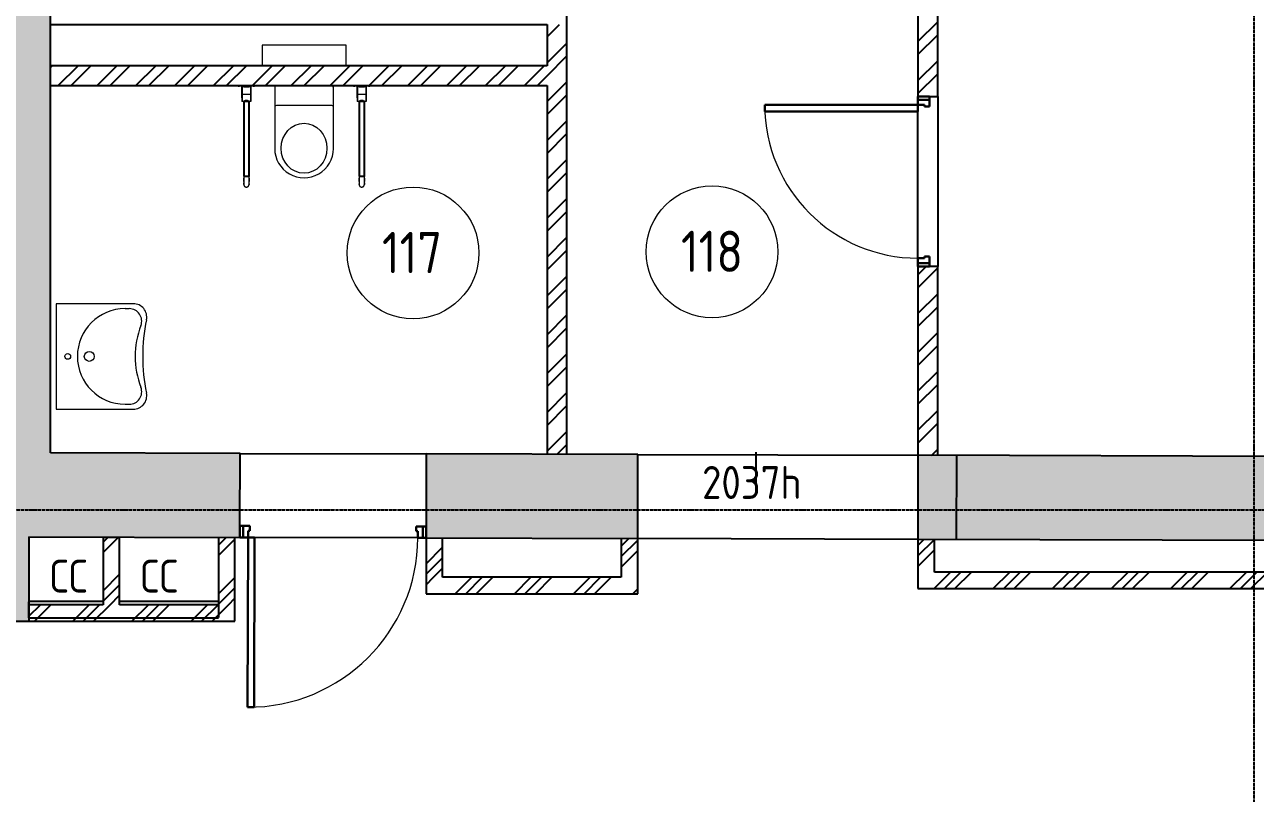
# Model space of a CAD drawing. Header units: millimetres. Extents: x -99936 to 523262, y -63190 to 327013.
# Drawn here: x 11149 to 18618, y 11537 to 16202 of the extents above; entities that cross this region are included whole.
import ezdxf

# ---------------------------------------------------------------- set-up
doc = ezdxf.new("R2010")
doc.units = ezdxf.units.MM
doc.linetypes.add('ADSK_Линия сетки', pattern=[25, 20, -2.5, 0, -2.5])
doc.linetypes.add('ADSK_Сверху', pattern=[4.5, 3, -1.5])
for name, color, linetype, lineweight in [('Аннотация', 7, 'Continuous', 9), ('Двери', 251, 'Continuous', 18), ('Марки помещений', 7, 'Continuous', 20), ('Оборудование', 251, 'Continuous', 18), ('Сантехника', 251, 'Continuous', 18)]:
    doc.layers.add(name, color=color, linetype=linetype, lineweight=lineweight)
for name, color, linetype, lineweight, true_color in [('Линии', 7, 'Continuous', 9, 0x00a600), ('Обобщенные модели', 5, 'Continuous', 18, 0x0000ff), ('Стены внутренние', 5, 'Continuous', 18, 0x0000ff)]:
    doc.layers.add(name, color=color, linetype=linetype, lineweight=lineweight, true_color=true_color)
doc.styles.add('GOST Common_1', font='GOST Common_0.ttf', dxfattribs={"width": 0.9, "height": 200})
doc.styles.add('GOST Common_2', font='GOST Common_0.ttf', dxfattribs={"width": 0.9, "height": 250})
pattern_1 = [(45, (0, 0), (-117.8655, 117.8655), []), (45, (78.58, 0), (-117.8655, 117.8655), [])]
pattern_2 = [(45, (0, 0), (-179.6051, 179.6051), []), (45, (63.5, 0), (0, 359.2102), []), (45, (-63.5, 0), (0, 359.2102), [])]

# ---------------------------------------------------------------- blocks, each defined once
blk = doc.blocks.new('AC_Дверь_Однопольная - Д-21л 1130х2200h-1983160-01 План 1-го этажа маркировочный')
at = {"layer": 'Двери', "lineweight": 30}
for p, q in [((515, 1285), (475, 1285)), ((475, 1285), (475, 255)), ((515, 255), (515, 1285)), ((-545, 255), (-565, 255)), ((-565, 255), (-565, 185)), ((-515, 255), (-545, 255)), ((-545, 255), (-545, 185)), ((-545, 185), (-545, 255)), ((-515, 215), (-515, 255)), ((475, 255), (515, 255)), ((545, 255), (515, 255)), ((515, 255), (515, 215)), ((545, 185), (545, 255)), ((565, 255), (545, 255)), ((545, 255), (545, 185)), ((565, 185), (565, 255)), ((-565, 185), (-545, 185)), ((-545, 185), (-505, 185)), ((-505, 215), (-515, 215)), ((-505, 185), (-505, 215)), ((515, 215), (505, 215)), ((505, 215), (505, 185)), ((505, 185), (545, 185)), ((545, 185), (565, 185))]:
    blk.add_line(p, q, dxfattribs=at)
at = {"layer": 'Двери'}
blk.add_arc((515, 255), 1030, 90, 180, dxfattribs=at)
blk = doc.blocks.new('Туалет подвесной-Moderna R-Laufen - 000 White-2319019-01 План 1-го этажа маркировочный')
at = {"layer": 'Обобщенные модели'}
for p, q in [((-53, 441.8), (-53, 69.9)), ((303, 69.9), (303, 441.8)), ((-43.1, 180.3), (293.1, 180.3))]:
    blk.add_line(p, q, dxfattribs=at)
for centre, radius, start, end in [((125, 441.8), 178, 360, 180), ((-43.1, 190.2), 9.89, 180, 270), ((293.1, 190.2), 9.89, 270, 360), ((-43.1, 69.9), 9.89, 180, 270), ((293.1, 69.9), 9.89, 270, 360)]:
    blk.add_arc(centre, radius, start, end, dxfattribs=at)
blk.add_ellipse((125, 440.8), major_axis=(0, 151.6), ratio=0.916517, dxfattribs=at)
at = {"layer": 'Сантехника'}
for p, q in [((-130, -60), (-130, -185)), ((380, -185), (380, -60)), ((-130, -185), (380, -185))]:
    blk.add_line(p, q, dxfattribs=at)
blk = doc.blocks.new('Раковина МГН Roca Access - 327230000 White-1912145-01 План 1-го этажа маркировочный')
at = {"layer": 'Обобщенные модели'}
for p, q in [((-195, 486.4), (-195, 17.5)), ((-165, 436.6), (-165, 461.6)), ((415, 436.6), (415, 461.6)), ((445, 17.5), (445, 486.4)), ((-195, 17.5), (445, 17.5))]:
    blk.add_line(p, q, dxfattribs=at)
for centre, radius in [((125, 218.8), 30), ((125, 88.1), 17.5)]:
    blk.add_circle(centre, radius, dxfattribs=at)
for centre, radius, start, end in [((-113.9, 486.4), 81.1, 78.35736, 180), ((-89.6, 461.6), 75.4, 68.87981, 180), ((125, 1645.7), 1102.6, 258.35736, 281.64264), ((125, 1017.1), 520.1, 248.87981, 291.12019), ((339.6, 461.6), 75.4, 360, 111.12019), ((363.9, 486.4), 81.1, 0, 101.64264), ((125, 436.6), 290, 180, 360)]:
    blk.add_arc(centre, radius, start, end, dxfattribs=at)
blk = doc.blocks.new('AC_Дверь_Однопольная - Д-19л 1030х2200h-2319549-01 План 1-го этажа маркировочный')
at = {"layer": 'Двери', "lineweight": 30}
for p, q in [((465, 990), (425, 990)), ((425, 990), (425, 60)), ((465, 60), (465, 990)), ((-495, 60), (-515, 60)), ((-515, 60), (-515, -10)), ((-465, 60), (-495, 60)), ((-495, 60), (-495, -10)), ((-495, -10), (-495, 60)), ((-465, 20), (-465, 60)), ((-455, 20), (-465, 20)), ((-455, -10), (-455, 20)), ((425, 60), (465, 60)), ((465, 20), (455, 20)), ((455, 20), (455, -10)), ((495, 60), (465, 60)), ((465, 60), (465, 20)), ((495, -10), (495, 60)), ((515, 60), (495, 60)), ((495, 60), (495, -10)), ((515, -10), (515, 60)), ((-515, -10), (-495, -10)), ((-495, -10), (-455, -10)), ((455, -10), (495, -10)), ((495, -10), (515, -10))]:
    blk.add_line(p, q, dxfattribs=at)
at = {"layer": 'Двери'}
blk.add_arc((465, 60), 930, 90, 180, dxfattribs=at)
blk = doc.blocks.new('Поручень откидной МГН Contina - CNTX70E-2103110-01 План 1-го этажа маркировочный')
at = {"layer": 'Оборудование'}
for p, q in [((12444.8, 15828.2), (12444.8, 15832.2)), ((12444.8, 15828.2), (12453.6, 15828.2)), ((12444.8, 15828.2), (12446, 15828.2)), ((12536, 15828.2), (12453.6, 15828.2)), ((12467.3, 15758.2), (12467.3, 15828.2)), ((12468.5, 15828.2), (12468.5, 15758.2)), ((12468.5, 15780.7), (12521.1, 15780.7)), ((12478.8, 15823.2), (12478.8, 15826.2)), ((12510.8, 15823.2), (12478.8, 15823.2)), ((12510.8, 15826.2), (12510.8, 15823.2)), ((12521.1, 15758.2), (12521.1, 15828.2)), ((12522.3, 15828.2), (12522.3, 15758.2)), ((12536, 15828.2), (12544.8, 15828.2)), ((12543.7, 15828.2), (12544.8, 15828.2)), ((12544.8, 15832.2), (12544.8, 15828.2)), ((12467.3, 15758.2), (12467.3, 15735.7)), ((12468.5, 15735.7), (12467.3, 15735.7)), ((12468.5, 15758.2), (12468.5, 15735.7)), ((12468.5, 15735.7), (12468.5, 15758.2)), ((12478.8, 15735.7), (12468.5, 15735.7)), ((12521.1, 15735.7), (12510.8, 15735.7)), ((12521.1, 15735.7), (12521.1, 15758.2)), ((12521.1, 15758.2), (12521.1, 15735.7)), ((12522.3, 15735.7), (12521.1, 15735.7)), ((12522.3, 15735.7), (12522.3, 15758.2))]:
    blk.add_line(p, q, dxfattribs=at)
at = {"layer": 'Оборудование', "flags": 128}
for points in [[(12480.6, 15828.2), (12480.5, 15828.2), (12480.4, 15828.1), (12480.4, 15828.1), (12480.3, 15828.1), (12480.2, 15828.1), (12480.1, 15828), (12480.1, 15828), (12480, 15828), (12479.9, 15828), (12479.9, 15827.9), (12479.8, 15827.9), (12479.7, 15827.8), (12479.7, 15827.8), (12479.6, 15827.7), (12479.5, 15827.7), (12479.5, 15827.6), (12479.4, 15827.6), (12479.4, 15827.5), (12479.3, 15827.5), (12479.3, 15827.4), (12479.2, 15827.3), (12479.2, 15827.3), (12479.1, 15827.2), (12479.1, 15827.1), (12479, 15827), (12479, 15827), (12479, 15826.9), (12479, 15826.8), (12478.9, 15826.8), (12478.9, 15826.7), (12478.9, 15826.6), (12478.9, 15826.5), (12478.9, 15826.4), (12478.9, 15826.4), (12478.8, 15826.3), (12478.8, 15826.2), (12478.8, 15826.2)], [(12510.8, 15826.2), (12510.8, 15826.3), (12510.8, 15826.3), (12510.8, 15826.4), (12510.8, 15826.5), (12510.8, 15826.6), (12510.8, 15826.7), (12510.8, 15826.7), (12510.7, 15826.8), (12510.7, 15826.9), (12510.7, 15827), (12510.7, 15827), (12510.6, 15827.1), (12510.6, 15827.2), (12510.5, 15827.2), (12510.5, 15827.3), (12510.4, 15827.4), (12510.4, 15827.4), (12510.3, 15827.5), (12510.3, 15827.6), (12510.2, 15827.6), (12510.2, 15827.7), (12510.1, 15827.7), (12510.1, 15827.8), (12510, 15827.8), (12509.9, 15827.9), (12509.9, 15827.9), (12509.8, 15827.9), (12509.7, 15828), (12509.6, 15828), (12509.6, 15828), (12509.5, 15828.1), (12509.4, 15828.1), (12509.3, 15828.1), (12509.3, 15828.1), (12509.2, 15828.1), (12509.1, 15828.2)], [(12478.8, 15282.2), (12478.8, 15280.2), (12478.8, 15278.2), (12478.8, 15276.2), (12478.8, 15274.2), (12478.8, 15272.2), (12478.8, 15270.3), (12478.8, 15268.4), (12478.8, 15266.4), (12478.8, 15264.6), (12478.8, 15262.7), (12478.8, 15260.9), (12478.8, 15259.1), (12478.8, 15257.3), (12478.8, 15255.6), (12478.8, 15253.9), (12478.8, 15252.3), (12478.8, 15250.7), (12478.8, 15249.2), (12478.8, 15247.7), (12478.8, 15246.3), (12478.8, 15244.9), (12478.8, 15243.6), (12478.8, 15242.4), (12478.8, 15241.2), (12478.8, 15240.1), (12478.8, 15239.1), (12478.8, 15238.1), (12478.8, 15237.2), (12478.8, 15236.3), (12478.8, 15235.6), (12478.8, 15234.9), (12478.8, 15234.3), (12478.8, 15233.7), (12478.8, 15233.3), (12478.8, 15232.9), (12478.8, 15232.6), (12478.8, 15232.4), (12478.8, 15232.2), (12478.8, 15232.2), (12478.8, 15232.2)], [(12478.8, 15250.3), (12478.8, 15251.9), (12478.8, 15253.5), (12478.8, 15255.2), (12478.8, 15256.9), (12478.8, 15258.6), (12478.8, 15260.4), (12478.8, 15262.2), (12478.8, 15264.1), (12478.8, 15265.9), (12478.8, 15267.8), (12478.8, 15269.8), (12478.8, 15271.1)], [(12478.8, 15232.2), (12478.8, 15232.2), (12478.8, 15232.3), (12478.8, 15232.5), (12478.8, 15232.8), (12478.8, 15233.2), (12478.8, 15233.6), (12478.8, 15234.1), (12478.8, 15234.7), (12478.8, 15235.4), (12478.8, 15236.1), (12478.8, 15236.9), (12478.8, 15237.8), (12478.8, 15238.8), (12478.8, 15239.8), (12478.8, 15240.9), (12478.8, 15242.1)], [(12510.8, 15237.8), (12510.8, 15238.8), (12510.8, 15239.8), (12510.8, 15240.9), (12510.8, 15242.1), (12510.8, 15243.3), (12510.8, 15244.6), (12510.8, 15245.9), (12510.8, 15247.3), (12510.8, 15248.8), (12510.8, 15250.3), (12510.8, 15251.9), (12510.8, 15253.5), (12510.8, 15255.2), (12510.8, 15256.9), (12510.8, 15258.6), (12510.8, 15260.4), (12510.8, 15262.2), (12510.8, 15264.1), (12510.8, 15265.9), (12510.8, 15267.8), (12510.8, 15269.8), (12510.8, 15271.7), (12510.8, 15273.7), (12510.8, 15275.7), (12510.8, 15277.6), (12510.8, 15279.6), (12510.8, 15281.6), (12510.8, 15282.2)], [(12510.8, 15271.1), (12510.8, 15269.1), (12510.8, 15267.2), (12510.8, 15265.3), (12510.8, 15263.4), (12510.8, 15261.6), (12510.8, 15259.8), (12510.8, 15258), (12510.8, 15256.3), (12510.8, 15254.6), (12510.8, 15253), (12510.8, 15251.4), (12510.8, 15249.8)], [(12478.8, 15232.2), (12478.9, 15231.5), (12478.9, 15230.9), (12479, 15230.3), (12479, 15229.6), (12479.2, 15229), (12479.3, 15228.4), (12479.5, 15227.8), (12479.7, 15227.1), (12479.9, 15226.5), (12480.1, 15225.9), (12480.4, 15225.4), (12480.7, 15224.8), (12481, 15224.2), (12481.3, 15223.7), (12481.6, 15223.1), (12482, 15222.6), (12482.4, 15222.1), (12482.8, 15221.6), (12483.2, 15221.2), (12483.7, 15220.7), (12484.2, 15220.3), (12484.7, 15219.8), (12485.2, 15219.4), (12485.7, 15219.1), (12486.2, 15218.7), (12486.7, 15218.4), (12487.3, 15218.1), (12487.9, 15217.8), (12488.5, 15217.5), (12489, 15217.3), (12489.6, 15217), (12490.3, 15216.8), (12490.9, 15216.7), (12491.5, 15216.5), (12492.1, 15216.4), (12492.8, 15216.3), (12493.4, 15216.2), (12494, 15216.2), (12494.7, 15216.2), (12495.3, 15216.2), (12496, 15216.2), (12496.6, 15216.3), (12497.2, 15216.4), (12497.9, 15216.5), (12498.5, 15216.6), (12499.1, 15216.8), (12499.7, 15216.9), (12500.3, 15217.1), (12500.9, 15217.4), (12501.5, 15217.6), (12502.1, 15217.9), (12502.6, 15218.2), (12503.2, 15218.5), (12503.7, 15218.9), (12504.3, 15219.2), (12504.8, 15219.6), (12505.3, 15220), (12505.7, 15220.5), (12506.2, 15220.9), (12506.6, 15221.4), (12507.1, 15221.9), (12507.5, 15222.3), (12507.9, 15222.9), (12508.2, 15223.4), (12508.6, 15223.9), (12508.9, 15224.5), (12509.2, 15225.1), (12509.4, 15225.6), (12509.7, 15226.2), (12509.9, 15226.8), (12510.1, 15227.4), (12510.3, 15228), (12510.5, 15228.7), (12510.6, 15229.3), (12510.7, 15229.9), (12510.8, 15230.6), (12510.8, 15231.2), (12510.8, 15231.8), (12510.8, 15232.2)], [(12510.8, 15235.9), (12510.8, 15235.1), (12510.8, 15234.5), (12510.8, 15233.9), (12510.8, 15233.5), (12510.8, 15233), (12510.8, 15232.7), (12510.8, 15232.5), (12510.8, 15232.3), (12510.8, 15232.2), (12510.8, 15232.2)], [(12510.8, 15232.2), (12510.8, 15232.2), (12510.8, 15232.3), (12510.8, 15232.5), (12510.8, 15232.8), (12510.8, 15233.2), (12510.8, 15233.6), (12510.8, 15234.1), (12510.8, 15234.7), (12510.8, 15235.4)]]:
    blk.add_lwpolyline(points, dxfattribs=at)
at = {"layer": 'Оборудование'}
blk.add_open_spline([(12510.8, 15735.7), (12510.8, 15735.7), (12510.7, 15735.8), (12510.3, 15736.1), (12509.8, 15736.4), (12509.3, 15736.7), (12508.6, 15737.2), (12508, 15737.6), (12507.5, 15738), (12507, 15738.2), (12506.6, 15738.5), (12506, 15738.8), (12505.1, 15739.3), (12504.2, 15739.8), (12503.6, 15740.1), (12503.2, 15740.3), (12502.9, 15740.4), (12502.6, 15740.5), (12502.2, 15740.7), (12501.5, 15741), (12500.4, 15741.4), (12499.3, 15741.8), (12498.4, 15742), (12497.7, 15742.1), (12497, 15742.2), (12496.1, 15742.3), (12494.8, 15742.3), (12493.6, 15742.3), (12492.7, 15742.2), (12492, 15742.1), (12491.3, 15742), (12490.4, 15741.8), (12489.2, 15741.4), (12488.2, 15741), (12487.5, 15740.7), (12487.1, 15740.5), (12486.8, 15740.4), (12486.5, 15740.3), (12486.1, 15740.1), (12485.4, 15739.8), (12484.6, 15739.3), (12483.7, 15738.8), (12483.1, 15738.5), (12482.7, 15738.2), (12482.2, 15738), (12481.7, 15737.6), (12481.1, 15737.2), (12480.4, 15736.7), (12479.9, 15736.4), (12479.4, 15736.1), (12479, 15735.8), (12478.8, 15735.7), (12478.8, 15735.7)], degree=3, knots=[0, 0, 0, 0, 0.055556, 0.083333, 0.111111, 0.138889, 0.166667, 0.194444, 0.208333, 0.222222, 0.236111, 0.25, 0.277778, 0.305556, 0.319444, 0.326389, 0.333333, 0.340278, 0.347222, 0.361111, 0.388889, 0.416667, 0.430556, 0.444444, 0.458333, 0.472222, 0.5, 0.527778, 0.541667, 0.555556, 0.569444, 0.583333, 0.611111, 0.638889, 0.652778, 0.659722, 0.666667, 0.673611, 0.680556, 0.694444, 0.722222, 0.75, 0.763889, 0.777778, 0.791667, 0.805556, 0.833333, 0.861111, 0.888889, 0.916667, 0.944444, 1, 1, 1, 1], dxfattribs=at)
blk = doc.blocks.new('Поручень откидной МГН Contina - CNTX70E-1916474-01 План 1-го этажа маркировочный')
at = {"layer": 'Оборудование'}
for p, q in [((13144.8, 15828.2), (13144.8, 15832.2)), ((13144.8, 15828.2), (13146, 15828.2)), ((13144.8, 15828.2), (13153.6, 15828.2)), ((13236, 15828.2), (13153.6, 15828.2)), ((13167.3, 15758.2), (13167.3, 15828.2)), ((13168.5, 15828.2), (13168.5, 15758.2)), ((13168.5, 15780.7), (13221.1, 15780.7)), ((13178.8, 15823.2), (13178.8, 15826.2)), ((13210.8, 15823.2), (13178.8, 15823.2)), ((13210.8, 15826.2), (13210.8, 15823.2)), ((13221.1, 15758.2), (13221.1, 15828.2)), ((13222.3, 15828.2), (13222.3, 15758.2)), ((13236, 15828.2), (13244.8, 15828.2)), ((13243.7, 15828.2), (13244.8, 15828.2)), ((13244.8, 15832.2), (13244.8, 15828.2)), ((13167.3, 15758.2), (13167.3, 15735.7)), ((13168.5, 15735.7), (13167.3, 15735.7)), ((13168.5, 15758.2), (13168.5, 15735.7)), ((13168.5, 15735.7), (13168.5, 15758.2)), ((13178.8, 15735.7), (13168.5, 15735.7)), ((13221.1, 15735.7), (13210.8, 15735.7)), ((13221.1, 15735.7), (13221.1, 15758.2)), ((13221.1, 15758.2), (13221.1, 15735.7)), ((13222.3, 15735.7), (13221.1, 15735.7)), ((13222.3, 15735.7), (13222.3, 15758.2))]:
    blk.add_line(p, q, dxfattribs=at)
at = {"layer": 'Оборудование', "flags": 128}
for points in [[(13180.6, 15828.2), (13180.5, 15828.2), (13180.4, 15828.1), (13180.4, 15828.1), (13180.3, 15828.1), (13180.2, 15828.1), (13180.1, 15828), (13180.1, 15828), (13180, 15828), (13179.9, 15828), (13179.9, 15827.9), (13179.8, 15827.9), (13179.7, 15827.8), (13179.7, 15827.8), (13179.6, 15827.7), (13179.5, 15827.7), (13179.5, 15827.6), (13179.4, 15827.6), (13179.4, 15827.5), (13179.3, 15827.5), (13179.3, 15827.4), (13179.2, 15827.3), (13179.2, 15827.3), (13179.1, 15827.2), (13179.1, 15827.1), (13179, 15827), (13179, 15827), (13179, 15826.9), (13179, 15826.8), (13178.9, 15826.8), (13178.9, 15826.7), (13178.9, 15826.6), (13178.9, 15826.5), (13178.9, 15826.4), (13178.9, 15826.4), (13178.8, 15826.3), (13178.8, 15826.2), (13178.8, 15826.2)], [(13210.8, 15826.2), (13210.8, 15826.3), (13210.8, 15826.3), (13210.8, 15826.4), (13210.8, 15826.5), (13210.8, 15826.6), (13210.8, 15826.7), (13210.8, 15826.7), (13210.7, 15826.8), (13210.7, 15826.9), (13210.7, 15827), (13210.7, 15827), (13210.6, 15827.1), (13210.6, 15827.2), (13210.5, 15827.2), (13210.5, 15827.3), (13210.4, 15827.4), (13210.4, 15827.4), (13210.3, 15827.5), (13210.3, 15827.6), (13210.2, 15827.6), (13210.2, 15827.7), (13210.1, 15827.7), (13210.1, 15827.8), (13210, 15827.8), (13209.9, 15827.9), (13209.9, 15827.9), (13209.8, 15827.9), (13209.7, 15828), (13209.6, 15828), (13209.6, 15828), (13209.5, 15828.1), (13209.4, 15828.1), (13209.3, 15828.1), (13209.3, 15828.1), (13209.2, 15828.1), (13209.1, 15828.2)], [(13178.8, 15282.2), (13178.8, 15280.2), (13178.8, 15278.2), (13178.8, 15276.2), (13178.8, 15274.2), (13178.8, 15272.2), (13178.8, 15270.3), (13178.8, 15268.4), (13178.8, 15266.4), (13178.8, 15264.6), (13178.8, 15262.7), (13178.8, 15260.9), (13178.8, 15259.1), (13178.8, 15257.3), (13178.8, 15255.6), (13178.8, 15253.9), (13178.8, 15252.3), (13178.8, 15250.7), (13178.8, 15249.2), (13178.8, 15247.7), (13178.8, 15246.3), (13178.8, 15244.9), (13178.8, 15243.6), (13178.8, 15242.4), (13178.8, 15241.2), (13178.8, 15240.1), (13178.8, 15239.1), (13178.8, 15238.1)], [(13178.8, 15250.3), (13178.8, 15251.9), (13178.8, 15253.5), (13178.8, 15255.2), (13178.8, 15256.9), (13178.8, 15258.6), (13178.8, 15260.4), (13178.8, 15262.2), (13178.8, 15264.1), (13178.8, 15265.9), (13178.8, 15267.8), (13178.8, 15269.8), (13178.8, 15271.1)], [(13210.8, 15232.2), (13210.8, 15232.2), (13210.8, 15232.3), (13210.8, 15232.5), (13210.8, 15232.8), (13210.8, 15233.2), (13210.8, 15233.6), (13210.8, 15234.1), (13210.8, 15234.7), (13210.8, 15235.4), (13210.8, 15236.1), (13210.8, 15236.9), (13210.8, 15237.8), (13210.8, 15238.8), (13210.8, 15239.8), (13210.8, 15240.9), (13210.8, 15242.1), (13210.8, 15243.3), (13210.8, 15244.6), (13210.8, 15245.9), (13210.8, 15247.3), (13210.8, 15248.8), (13210.8, 15250.3), (13210.8, 15251.9), (13210.8, 15253.5), (13210.8, 15255.2), (13210.8, 15256.9), (13210.8, 15258.6), (13210.8, 15260.4), (13210.8, 15262.2), (13210.8, 15264.1), (13210.8, 15265.9), (13210.8, 15267.8), (13210.8, 15269.8), (13210.8, 15271.7), (13210.8, 15273.7), (13210.8, 15275.7), (13210.8, 15277.6), (13210.8, 15279.6), (13210.8, 15281.6), (13210.8, 15282.2)], [(13210.8, 15271.1), (13210.8, 15269.1), (13210.8, 15267.2), (13210.8, 15265.3), (13210.8, 15263.4), (13210.8, 15261.6), (13210.8, 15259.8), (13210.8, 15258), (13210.8, 15256.3), (13210.8, 15254.6), (13210.8, 15253), (13210.8, 15251.4), (13210.8, 15249.8)], [(13210.8, 15241.7), (13210.8, 15240.5), (13210.8, 15239.5), (13210.8, 15238.5), (13210.8, 15237.5), (13210.8, 15236.7), (13210.8, 15235.9), (13210.8, 15235.1), (13210.8, 15234.5), (13210.8, 15233.9), (13210.8, 15233.5), (13210.8, 15233), (13210.8, 15232.7), (13210.8, 15232.5), (13210.8, 15232.3), (13210.8, 15232.2), (13210.8, 15232.2)], [(13178.8, 15235.6), (13178.8, 15234.9), (13178.8, 15234.3), (13178.8, 15233.7), (13178.8, 15233.3), (13178.8, 15232.9), (13178.8, 15232.6), (13178.8, 15232.4), (13178.8, 15232.2), (13178.8, 15232.2), (13178.8, 15232.2)], [(13178.8, 15232.2), (13178.8, 15232.2), (13178.8, 15232.3), (13178.8, 15232.5), (13178.8, 15232.8), (13178.8, 15233.2), (13178.8, 15233.6), (13178.8, 15234.1), (13178.8, 15234.7), (13178.8, 15235.4)], [(13178.8, 15232.2), (13178.9, 15231.5), (13178.9, 15230.9), (13179, 15230.3), (13179, 15229.6), (13179.2, 15229), (13179.3, 15228.4), (13179.5, 15227.8), (13179.7, 15227.1), (13179.9, 15226.5), (13180.1, 15225.9), (13180.4, 15225.4), (13180.7, 15224.8), (13181, 15224.2), (13181.3, 15223.7), (13181.6, 15223.1), (13182, 15222.6), (13182.4, 15222.1), (13182.8, 15221.6), (13183.2, 15221.2), (13183.7, 15220.7), (13184.2, 15220.3), (13184.7, 15219.8), (13185.2, 15219.4), (13185.7, 15219.1), (13186.2, 15218.7), (13186.7, 15218.4), (13187.3, 15218.1), (13187.9, 15217.8), (13188.5, 15217.5), (13189, 15217.3), (13189.6, 15217), (13190.3, 15216.8), (13190.9, 15216.7), (13191.5, 15216.5), (13192.1, 15216.4), (13192.8, 15216.3), (13193.4, 15216.2), (13194, 15216.2), (13194.7, 15216.2), (13195.3, 15216.2), (13196, 15216.2), (13196.6, 15216.3), (13197.2, 15216.4), (13197.9, 15216.5), (13198.5, 15216.6), (13199.1, 15216.8), (13199.7, 15216.9), (13200.3, 15217.1), (13200.9, 15217.4), (13201.5, 15217.6), (13202.1, 15217.9), (13202.6, 15218.2), (13203.2, 15218.5), (13203.7, 15218.9), (13204.3, 15219.2), (13204.8, 15219.6), (13205.3, 15220), (13205.7, 15220.5), (13206.2, 15220.9), (13206.6, 15221.4), (13207.1, 15221.9), (13207.5, 15222.3), (13207.9, 15222.9), (13208.2, 15223.4), (13208.6, 15223.9), (13208.9, 15224.5), (13209.2, 15225.1), (13209.4, 15225.6), (13209.7, 15226.2), (13209.9, 15226.8), (13210.1, 15227.4), (13210.3, 15228), (13210.5, 15228.7), (13210.6, 15229.3), (13210.7, 15229.9), (13210.8, 15230.6), (13210.8, 15231.2), (13210.8, 15231.8), (13210.8, 15232.2)]]:
    blk.add_lwpolyline(points, dxfattribs=at)
at = {"layer": 'Оборудование'}
blk.add_open_spline([(13210.8, 15735.7), (13210.8, 15735.7), (13210.7, 15735.8), (13210.3, 15736.1), (13209.8, 15736.4), (13209.3, 15736.7), (13208.6, 15737.2), (13208, 15737.6), (13207.5, 15738), (13207, 15738.2), (13206.6, 15738.5), (13206, 15738.8), (13205.1, 15739.3), (13204.3, 15739.8), (13203.6, 15740.1), (13203.2, 15740.3), (13202.9, 15740.4), (13202.6, 15740.5), (13202.2, 15740.7), (13201.5, 15741), (13200.4, 15741.4), (13199.3, 15741.8), (13198.4, 15742), (13197.7, 15742.1), (13197, 15742.2), (13196.1, 15742.3), (13194.8, 15742.3), (13193.6, 15742.3), (13192.7, 15742.2), (13192, 15742.1), (13191.3, 15742), (13190.4, 15741.8), (13189.3, 15741.4), (13188.2, 15741), (13187.5, 15740.7), (13187.1, 15740.5), (13186.8, 15740.4), (13186.5, 15740.3), (13186.1, 15740.1), (13185.4, 15739.8), (13184.6, 15739.3), (13183.7, 15738.8), (13183.1, 15738.5), (13182.7, 15738.2), (13182.2, 15738), (13181.7, 15737.6), (13181.1, 15737.2), (13180.4, 15736.7), (13179.9, 15736.4), (13179.4, 15736.1), (13179, 15735.8), (13178.8, 15735.7), (13178.8, 15735.7)], degree=3, knots=[0, 0, 0, 0, 0.055556, 0.083333, 0.111111, 0.138889, 0.166667, 0.194444, 0.208333, 0.222222, 0.236111, 0.25, 0.277778, 0.305556, 0.319444, 0.326389, 0.333333, 0.340278, 0.347222, 0.361111, 0.388889, 0.416667, 0.430556, 0.444444, 0.458333, 0.472222, 0.5, 0.527778, 0.541667, 0.555556, 0.569444, 0.583333, 0.611111, 0.638889, 0.652778, 0.659722, 0.666667, 0.673611, 0.680556, 0.694444, 0.722222, 0.75, 0.763889, 0.777778, 0.791667, 0.805556, 0.833333, 0.861111, 0.888889, 0.916667, 0.944444, 1, 1, 1, 1], dxfattribs=at)
blk = doc.blocks.new('ADSK_Марка_Помещение_ОдноЗначение - Номер-247393-01 План 1-го этажа маркировочный')
at = {"layer": 'Марки помещений'}
blk.add_circle((0, 0), 4, dxfattribs=at)

msp = doc.modelspace()

# ---------------------------------------------------------------- hatches: boundary and pattern name
at = {"layer": 'Стены внутренние', "lineweight": 25, "true_color": 0x636466}
for points in [[(11079.618, 13095.083), (11305.236, 13095.083), (11305.236, 20408.632), (10795.236, 20408.632), (10795.236, 13095.083)], [(33079.611, 13030.933), (33081.079, 13540.931), (16805.213, 13587.784), (16803.745, 13077.786), (32259.563, 13033.293)], [(10795.236, 12580.869), (11175.236, 12582.026), (11175.236, 13095.083), (10795.236, 13093.989), (10795.236, 12682.026)]]:
    msp.add_hatch(color=251, dxfattribs=at).paths.add_polyline_path(points)
h = msp.add_hatch(dxfattribs=at)
h.set_pattern_fill('FP_2', color=251, style=0, pattern_type=2)
h.set_pattern_definition(pattern_1)
h.paths.add_polyline_path([(16690.071, 13588.115), (16690.071, 14734.904), (16570.071, 14734.904), (16570.071, 13588.461), (16670.071, 13588.173)])
h.paths.add_polyline_path([(16653.288, 15764.904), (16690.071, 15764.904), (16690.071, 17665.459), (16570.071, 17666.723), (16570.071, 15764.904), (16640.071, 15764.904)])
h = msp.add_hatch(dxfattribs=at)
h.set_pattern_fill('FP_2', color=251, style=0, pattern_type=2)
h.set_pattern_definition(pattern_1)
h.paths.add_polyline_path([(14440.236, 13594.592), (14440.236, 16201.97), (14320.236, 16201.97), (14320.236, 13594.937), (14423.82, 13594.639)])
h = msp.add_hatch(dxfattribs=at)
h.set_pattern_fill('FP_2', color=251, style=0, pattern_type=2)
h.set_pattern_definition(pattern_1)
h.paths.add_polyline_path([(13309.086, 15832.178), (14320.236, 15832.178), (14320.236, 15952.178), (11305.236, 15952.178), (11305.236, 15832.178), (13030.402, 15832.178)])
h = msp.add_hatch(color=251, dxfattribs=at)
h.paths.add_polyline_path([(14383.755, 13084.752), (14385.223, 13594.75), (13586.627, 13597.049), (13585.36, 13087.051), (13586.627, 13087.047)])
h.paths.add_polyline_path([(12455.164, 13090.304), (12456.632, 13600.302), (11305.236, 13603.617), (11305.236, 13095.083), (11177.76, 13093.981), (12425.164, 13090.391)])
h = msp.add_hatch(color=251, dxfattribs=at)
h.paths.add_polyline_path([(16803.745, 13077.786), (16805.213, 13587.784), (16570.071, 13588.115), (16570.071, 13078.459), (16720.261, 13078.026)])
h.paths.add_polyline_path([(14870.071, 13083.352), (14870.071, 13593.355), (14385.223, 13594.592), (14383.755, 13084.752), (14440.236, 13084.59)])
h = msp.add_hatch(dxfattribs=at)
h.set_pattern_fill('FP_3', color=251, style=0, pattern_type=2)
h.set_pattern_definition(pattern_2)
h.paths.add_polyline_path([(11725.236, 12682.026), (11725.236, 13092.405), (11625.236, 13092.693), (11625.236, 12682.026)])
h = msp.add_hatch(dxfattribs=at)
h.set_pattern_fill('FP_3', color=251, style=0, pattern_type=2)
h.set_pattern_definition(pattern_2)
h.paths.add_polyline_path([(12325.164, 12682.026), (12425.164, 12682.026), (12425.164, 13090.391), (12325.164, 13090.304), (12325.164, 12758.212)])
h = msp.add_hatch(dxfattribs=at)
h.set_pattern_fill('FP_3', color=251, style=0, pattern_type=2)
h.set_pattern_definition(pattern_2)
h.paths.add_polyline_path([(13585.159, 12848.355), (13685.159, 12848.355), (13685.159, 13086.763), (13585.159, 13087.051), (13585.159, 13084.752)])
h = msp.add_hatch(dxfattribs=at)
h.set_pattern_fill('FP_3', color=251, style=0, pattern_type=2)
h.set_pattern_definition(pattern_2)
h.paths.add_polyline_path([(14770.071, 12848.355), (14870.071, 12848.355), (14870.071, 13083.352), (14770.071, 13083.352)])
h = msp.add_hatch(dxfattribs=at)
h.set_pattern_fill('FP_3', color=251, style=0, pattern_type=2)
h.set_pattern_definition(pattern_2)
h.paths.add_polyline_path([(16670.071, 12879.925), (16670.071, 13078.171), (16570.071, 13077.786), (16570.071, 12879.925), (16653.288, 12879.925)])
h = msp.add_hatch(dxfattribs=at)
h.set_pattern_fill('FP_3', color=251, style=0, pattern_type=2)
h.set_pattern_definition(pattern_2)
h.paths.add_polyline_path([(14440.236, 12748.355), (14870.071, 12748.355), (14870.071, 12848.355), (13585.159, 12848.355), (13585.159, 12748.355), (14423.82, 12748.355)])
h = msp.add_hatch(dxfattribs=at)
h.set_pattern_fill('FP_3', color=251, style=0, pattern_type=2)
h.set_pattern_definition(pattern_2)
h.paths.add_polyline_path([(32259.563, 12779.925), (33330.385, 12779.925), (33330.385, 12879.925), (16570.071, 12879.925), (16570.071, 12779.925), (32004.573, 12779.925)])
h = msp.add_hatch(dxfattribs=at)
h.set_pattern_fill('FP_3', color=251, style=0, pattern_type=2)
h.set_pattern_definition(pattern_2)
h.paths.add_polyline_path([(12194.352, 12582.026), (12425.164, 12582.026), (12425.164, 12682.026), (11175.236, 12682.026), (11175.236, 12582.026)])

# ---------------------------------------------------------------- linework, layer by layer
at = {"linetype": 'ADSK_Линия сетки', "lineweight": 25}
for p, q in [((18609.91, -4984.787), (18609.91, 44534.787)), ((-11086.225, 13256.788), (57141.718, 13256.788))]:
    msp.add_line(p, q, dxfattribs=at)
at = {"color": 251, "lineweight": 25, "true_color": 0x636466}
for points in [[(12478.845, 15282.178), (12510.845, 15282.178), (12510.845, 15735.678), (12478.845, 15735.678)], [(13178.845, 15282.178), (13210.845, 15282.178), (13210.845, 15735.678), (13178.845, 15735.678)]]:
    msp.add_lwpolyline(points, close=True, dxfattribs=at)
at = {"layer": 'Аннотация', "color": 251, "lineweight": 25, "true_color": 0x636466}
msp.add_line((15587.782, 13421.663), (15587.782, 13608.098), dxfattribs=at)
at = {"layer": 'Линии', "color": 251, "lineweight": 25, "true_color": 0x636466}
msp.add_line((13585.159, 13087.051), (13585.159, 13079.764), dxfattribs=at)
at = {"layer": 'Стены внутренние', "color": 251, "lineweight": 25, "true_color": 0x636466}
for p, q in [((11305.236, 13603.617), (11305.236, 17722.178)), ((16570.071, 17666.723), (16570.071, 15764.904)), ((16690.071, 15764.904), (16690.071, 17665.459)), ((14440.236, 13594.592), (14440.236, 16608.853)), ((11305.236, 16201.97), (14320.236, 16201.97)), ((14320.236, 16201.97), (14320.236, 15952.178)), ((14320.236, 15952.178), (11305.236, 15952.178)), ((11305.236, 15832.178), (14320.236, 15832.178)), ((14320.236, 15832.178), (14320.236, 13594.937)), ((16640.071, 15764.904), (16690.071, 15764.904)), ((16690.071, 15764.904), (16690.071, 14734.904)), ((16570.071, 14784.904), (16570.071, 15674.904)), ((16570.071, 14734.904), (16570.071, 13588.461)), ((16690.071, 14734.904), (16640.071, 14734.904)), ((16690.071, 13588.115), (16690.071, 14734.904)), ((12456.632, 13600.302), (11305.236, 13603.617)), ((12455.365, 13160.304), (12456.632, 13600.302)), ((12456.632, 13600.302), (13586.627, 13597.049)), ((13586.627, 13597.049), (13585.36, 13157.051)), ((14870.071, 13593.355), (13586.627, 13597.049)), ((14870.071, 13083.352), (14870.071, 13593.355)), ((14870.071, 13593.355), (16570.071, 13588.461)), ((16570.071, 13588.461), (16570.071, 13078.459)), ((21405.793, 13574.54), (16570.071, 13588.461)), ((16803.745, 13077.786), (16805.213, 13587.784)), ((11175.236, 13093.989), (12455.164, 13090.304)), ((11175.236, 13093.989), (11175.236, 12582.026)), ((11625.236, 13092.693), (11625.236, 12682.026)), ((11725.236, 12682.026), (11725.236, 13092.405)), ((12325.164, 13090.678), (12325.164, 12682.026)), ((12425.164, 12582.026), (12425.164, 13090.391)), ((13535.159, 13087.195), (12545.163, 13090.045)), ((13585.159, 13087.051), (14870.071, 13083.352)), ((13585.159, 13087.051), (13585.159, 12748.355)), ((13685.159, 12848.355), (13685.159, 13086.763)), ((14770.071, 13083.64), (14770.071, 12848.355)), ((16570.071, 13078.459), (14870.071, 13083.352)), ((14870.071, 12748.355), (14870.071, 13083.352)), ((16570.071, 13078.459), (16570.071, 12779.925)), ((33430.385, 13029.923), (16570.071, 13078.459)), ((16670.071, 12879.925), (16670.071, 13078.171)), ((14770.071, 12848.355), (13685.159, 12848.355)), ((33330.385, 12879.925), (16670.071, 12879.925)), ((16570.071, 12779.925), (33430.385, 12779.925)), ((13585.159, 12748.355), (14870.071, 12748.355)), ((11625.236, 12682.026), (11175.236, 12682.026)), ((12325.164, 12682.026), (11725.236, 12682.026)), ((10451.964, 12579.824), (11175.236, 12582.026)), ((11175.236, 12582.026), (12425.164, 12582.026))]:
    msp.add_line(p, q, dxfattribs=at)
at = {"layer": 'Стены внутренние', "color": 251, "linetype": 'ADSK_Сверху', "lineweight": 25, "true_color": 0x636466}
for p, q in [((11625.236, 13092.693), (11625.236, 12701.642)), ((11625.236, 13092.693), (11725.236, 13092.405)), ((11725.236, 12701.642), (11725.236, 13092.405)), ((11625.236, 12701.642), (11175.236, 12701.642)), ((11175.236, 12601.642), (11175.236, 12701.642)), ((12325.164, 12701.642), (11725.236, 12701.642)), ((12325.164, 12701.642), (12325.164, 12601.642)), ((11175.236, 12601.642), (12325.164, 12601.642))]:
    msp.add_line(p, q, dxfattribs=at)

# ---------------------------------------------------------------- block references
at = {"layer": 'Двери', "color": 251, "lineweight": 25, "true_color": 0x636466}
for name, p, rotation in [('AC_Дверь_Однопольная - Д-19л 1030х2200h-2319549-01 План 1-го этажа маркировочный', (16630.071, 15249.904), 89.99999999999991), ('AC_Дверь_Однопольная - Д-21л 1130х2200h-1983160-01 План 1-го этажа маркировочный', (13020.895, 13343.677), 179.8350636095485)]:
    msp.add_blockref(name, p, dxfattribs=dict(at, rotation=rotation))
at = {"layer": 'Марки помещений', "color": 251, "lineweight": 25, "true_color": 0x636466, "xscale": 99.99999999999993, "yscale": 99.99999999999993, "zscale": 99.99999999999993}
for p in [(13506.301, 14816.391), (15320.553, 14823.423)]:
    msp.add_blockref('ADSK_Марка_Помещение_ОдноЗначение - Номер-247393-01 План 1-го этажа маркировочный', p, dxfattribs=at)
at = {"layer": 'Оборудование', "color": 251, "lineweight": 25, "true_color": 0x636466}
for name in ['Поручень откидной МГН Contina - CNTX70E-2103110-01 План 1-го этажа маркировочный', 'Поручень откидной МГН Contina - CNTX70E-1916474-01 План 1-го этажа маркировочный']:
    msp.add_blockref(name, (0, 0), dxfattribs=at)
at = {"layer": 'Сантехника', "color": 251, "lineweight": 25, "true_color": 0x636466}
for name, p, rotation in [('Туалет подвесной-Moderna R-Laufen - 000 White-2319019-01 План 1-го этажа маркировочный', (12969.845, 15892.178), 180), ('Раковина МГН Roca Access - 327230000 White-1912145-01 План 1-го этажа маркировочный', (11322.736, 14313.516), 269.9999999999999)]:
    msp.add_blockref(name, p, dxfattribs=dict(at, rotation=rotation))

# ---------------------------------------------------------------- texts
at = {"layer": 'Аннотация', "color": 251, "lineweight": 25, "true_color": 0x636466, "char_height": 200, "attachment_point": 1, "style": 'GOST Common_1'}
for s, insert, width in [('2037h', (15260.182, 13523.671), 786.45544), ('СС', (11302.5, 12955.402), 317.46825), ('СС', (11852.5, 12955.402), 317.46825)]:
    msp.add_mtext(s, dxfattribs=dict(at, insert=insert, width=width))
at = {"layer": 'Марки помещений', "color": 251, "lineweight": 25, "true_color": 0x636466, "char_height": 250, "width": 468.98719, "attachment_point": 1, "style": 'GOST Common_2'}
for s, insert in [('117', (13317.744, 14944.116)), ('118', (15131.996, 14951.149))]:
    msp.add_mtext(s, dxfattribs=dict(at, insert=insert))

doc.saveas('drawing.dxf')
